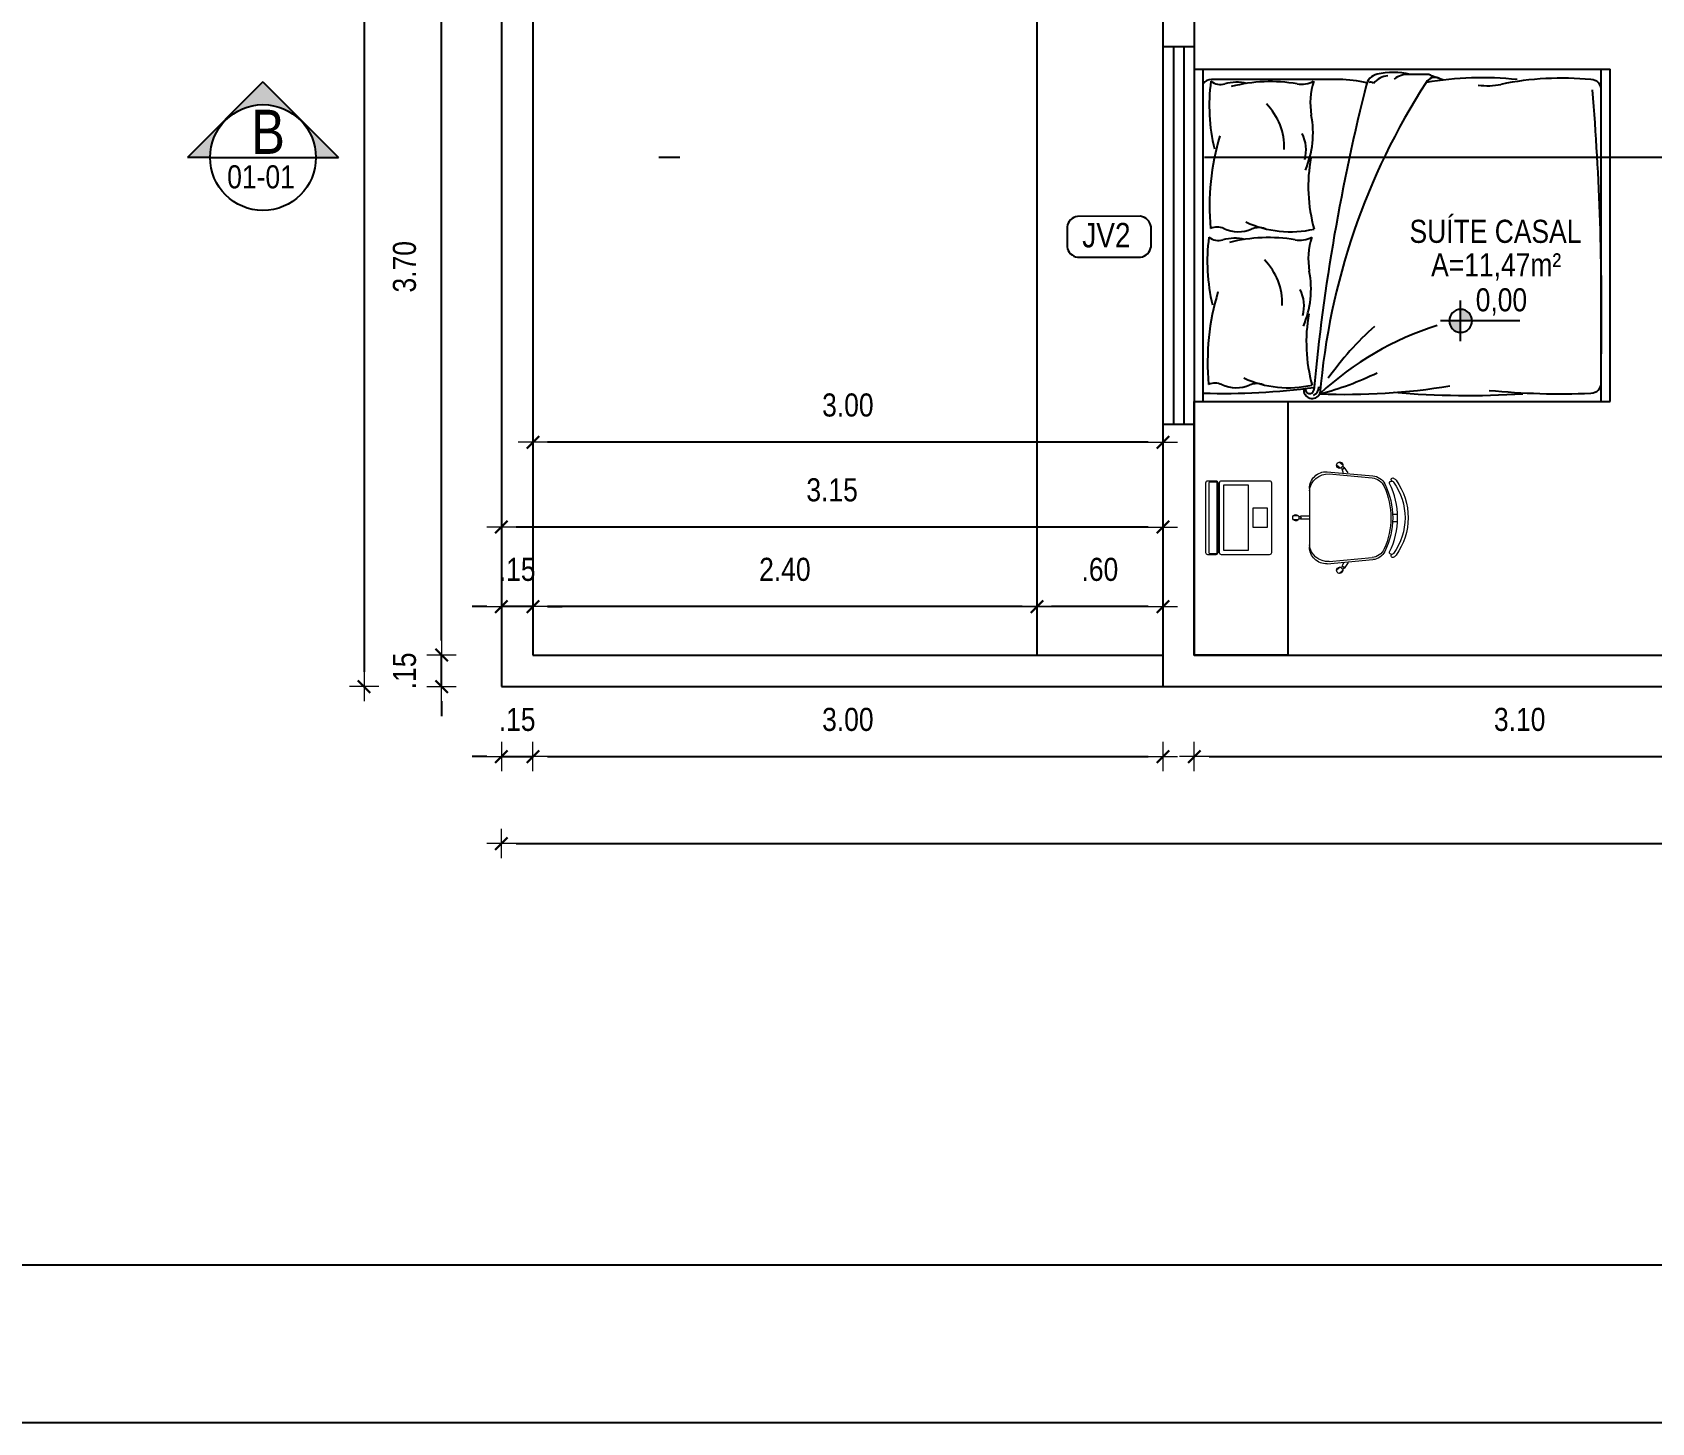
# Model space of a CAD drawing. Header units: millimetres. Extents: x -677 to -23, y -135 to 1112.
# Drawn here: x -139.82 to -132.1, y 838.58 to 845.2 of the extents above; entities that cross this region are included whole.
import ezdxf
from ezdxf.enums import TextEntityAlignment as Align

# ---------------------------------------------------------------- set-up
doc = ezdxf.new("R2010")
doc.units = ezdxf.units.MM
doc.header["$LTSCALE"] = 20
doc.header["$MEASUREMENT"] = 0
doc.header["$PDSIZE"] = -5
doc.linetypes.add('DASHDOT2', pattern=[0.5, 0.25, -0.125, 0, -0.125])
doc.layers.get('0').update_dxf_attribs({"linetype": 'CONTINUOUS'})
doc.layers.get('Defpoints').update_dxf_attribs({"linetype": 'CONTINUOUS'})
for name, color, linetype in [('AR-ALV', 5, 'CONTINUOUS'), ('ARREDI_attrezzature', 175, 'CONTINUOUS'), ('COTA', 7, 'CONTINUOUS'), ('DIVERSOS', 1, 'CONTINUOUS'), ('E-txt-g', 3, 'CONTINUOUS'), ('Layer1', 7, 'CONTINUOUS'), ('LAYER4', 7, 'CONTINUOUS'), ('LAYER5', 8, 'CONTINUOUS'), ('LAYER7', 4, 'CONTINUOUS')]:
    doc.layers.add(name, color=color, linetype=linetype)
for name, color, linetype, lineweight in [('E-Lay-9', 9, 'CONTINUOUS', 9), ('E-Pen-C', 4, 'CONTINUOUS', 15), ('E-Pen-G', 3, 'CONTINUOUS', 30), ('E-Txt-W', 7, 'CONTINUOUS', 20)]:
    doc.layers.add(name, color=color, linetype=linetype, lineweight=lineweight)
doc.styles.add('F2', font='swissc.ttf')
doc.styles.add('REG60', font='romans.shx', dxfattribs={"width": 0.8, "height": 0.15})
doc.styles.add('REG80', font='romans.shx', dxfattribs={"width": 0.8, "height": 0.2})
doc.dimstyles.new('DIMENSION-1', dxfattribs={"dimtxt": 0.11, "dimasz": 0.07, "dimexe": 1, "dimexo": 0, "dimgap": 0.12, "dimtad": 1, "dimzin": 7, "dimdsep": 46, "dimtxsty": 'F2', "dimblk1": 'TRACO', "dimblk2": 'TRACO', "dimsah": 1, "dimcen": 1, "dimse1": 1, "dimse2": 1, "dimclrd": 256, "dimclre": 256, "dimclrt": 6, "dimadec": 0, "dimazin": 0, "dimtfac": 1, "dimtix": 1, "dimtmove": 2, "dimatfit": 3, "dimldrblk": 'TRACO', "dimfxl": 1, "dimtolj": 1, "dimtzin": 0, "dimarcsym": 0})

# ---------------------------------------------------------------- blocks, each defined once
blk = doc.blocks.new('TXT-AMB75')
at = {"layer": 'E-txt-g', "style": 'REG80', "width": 0.8, "flags": 8}
blk.add_attdef('TXT', text='', height=0.2, dxfattribs=at).set_placement((0.005, 0.296), align=Align.CENTER)
at = {"layer": 'E-Txt-W', "style": 'REG60', "width": 0.8, "flags": 8}
blk.add_attdef('TXT', text='', height=0.15, dxfattribs=at).set_placement((0.005, 0.027), align=Align.CENTER)
blk = doc.blocks.new('TRACO')
at = {"layer": 'E-Pen-C'}
for p, q in [((-1, 0), (1, 0)), ((0, 1), (0, -1))]:
    blk.add_line(p, q, dxfattribs=at)
at = {"layer": 'E-Pen-G'}
blk.add_line((-0.42, -0.42), (0.42, 0.42), dxfattribs=at)
blk = doc.blocks.new('*D656')
at = {"color": 4, "lineweight": -2}
for p, q in [((-137.8696, 842.304), (-137.8696, 842.374)), ((-137.8696, 842.084), (-137.8696, 842.234)), ((-137.8696, 842.014), (-137.8696, 841.944))]:
    blk.add_line(p, q, dxfattribs=at)
at = {"layer": 'Defpoints', "color": 0, "linetype": 'Continuous'}
for p in [(-137.8696, 842.234), (-137.5245, 842.234), (-137.6745, 842.084)]:
    blk.add_point(p, dxfattribs=at)
at = {"color": 4, "linetype": 'Continuous', "lineweight": -2, "xscale": 0.07, "yscale": 0.07, "zscale": 0.07}
for p, rotation in [((-137.8696, 842.234), 270), ((-137.8696, 842.084), 90)]:
    blk.add_blockref('TRACO', p, dxfattribs=dict(at, rotation=rotation))
at = {"color": 4, "linetype": 'Continuous', "insert": (-138.046, 842.159), "char_height": 0.11, "attachment_point": 5, "rotation": 90, "style": 'F2'}
blk.add_mtext('\\A1;.15', dxfattribs=at)
blk = doc.blocks.new('*D657')
at = {"color": 4, "lineweight": -2}
blk.add_line((-137.8696, 842.304), (-137.8696, 845.864), dxfattribs=at)
at = {"layer": 'Defpoints', "color": 0, "linetype": 'Continuous'}
for p in [(-137.8696, 845.934), (-134.3734, 845.934), (-137.5245, 842.234)]:
    blk.add_point(p, dxfattribs=at)
at = {"color": 4, "linetype": 'Continuous', "lineweight": -2, "xscale": 0.07, "yscale": 0.07, "zscale": 0.07}
for p, rotation in [((-137.8696, 845.934), 90), ((-137.8696, 842.234), 270)]:
    blk.add_blockref('TRACO', p, dxfattribs=dict(at, rotation=rotation))
at = {"color": 4, "linetype": 'Continuous', "insert": (-138.046, 844.084), "char_height": 0.11, "attachment_point": 5, "rotation": 90, "style": 'F2'}
blk.add_mtext('\\A1;3.70', dxfattribs=at)
blk = doc.blocks.new('*D663')
at = {"color": 4, "lineweight": -2}
blk.add_line((-138.2391, 849.014), (-138.2391, 842.154), dxfattribs=at)
at = {"layer": 'Defpoints', "color": 0, "linetype": 'Continuous'}
for p in [(-137.6745, 849.084), (-138.2391, 842.084), (-137.6745, 842.084)]:
    blk.add_point(p, dxfattribs=at)
at = {"color": 4, "linetype": 'Continuous', "lineweight": -2, "xscale": 0.07, "yscale": 0.07, "zscale": 0.07}
for p, rotation in [((-138.2391, 849.084), 90), ((-138.2391, 842.084), 270)]:
    blk.add_blockref('TRACO', p, dxfattribs=dict(at, rotation=rotation))
at = {"color": 4, "linetype": 'Continuous', "insert": (-138.4155, 845.584), "char_height": 0.11, "attachment_point": 5, "rotation": 90, "style": 'F2'}
blk.add_mtext('\\A1;7.00', dxfattribs=at)
blk = doc.blocks.new('*D664')
at = {"color": 4, "lineweight": -2}
for p, q in [((-137.6546, 841.7508), (-137.7246, 841.7508)), ((-137.5846, 841.7508), (-137.4346, 841.7508)), ((-137.3646, 841.7508), (-137.2946, 841.7508))]:
    blk.add_line(p, q, dxfattribs=at)
at = {"layer": 'Defpoints', "color": 0, "linetype": 'Continuous'}
for p in [(-137.4346, 842.234), (-137.5846, 842.084), (-137.4346, 841.7508)]:
    blk.add_point(p, dxfattribs=at)
at = {"color": 4, "linetype": 'Continuous', "lineweight": -2, "xscale": 0.07, "yscale": 0.07, "zscale": 0.07}
blk.add_blockref('TRACO', (-137.5846, 841.7508), dxfattribs=at)
at = {"color": 4, "linetype": 'Continuous', "lineweight": -2, "xscale": 0.07, "yscale": 0.07, "zscale": 0.07, "rotation": 180}
blk.add_blockref('TRACO', (-137.4346, 841.7508), dxfattribs=at)
at = {"color": 4, "linetype": 'Continuous', "insert": (-137.5096, 841.9272), "char_height": 0.11, "attachment_point": 5, "style": 'F2'}
blk.add_mtext('\\A1;.15', dxfattribs=at)
blk = doc.blocks.new('*D820')
at = {"color": 4, "lineweight": -2}
blk.add_line((-137.3646, 841.7508), (-134.5035, 841.7508), dxfattribs=at)
at = {"layer": 'Defpoints', "color": 0, "linetype": 'Continuous'}
for p in [(-134.4335, 845.134), (-137.4346, 842.234), (-134.4335, 841.7508)]:
    blk.add_point(p, dxfattribs=at)
at = {"color": 4, "linetype": 'Continuous', "lineweight": -2, "xscale": 0.07, "yscale": 0.07, "zscale": 0.07, "rotation": 180}
blk.add_blockref('TRACO', (-137.4346, 841.7508), dxfattribs=at)
at = {"color": 4, "linetype": 'Continuous', "lineweight": -2, "xscale": 0.07, "yscale": 0.07, "zscale": 0.07}
blk.add_blockref('TRACO', (-134.4335, 841.7508), dxfattribs=at)
at = {"color": 4, "linetype": 'Continuous', "insert": (-135.9341, 841.9272), "char_height": 0.11, "attachment_point": 5, "style": 'F2'}
blk.add_mtext('\\A1;3.00', dxfattribs=at)
blk = doc.blocks.new('*D821')
at = {"color": 4, "lineweight": -2}
blk.add_line((-134.2135, 841.7508), (-131.2535, 841.7508), dxfattribs=at)
at = {"layer": 'Defpoints', "color": 0, "linetype": 'Continuous'}
for p in [(-134.2835, 842.234), (-131.1835, 842.234), (-131.1835, 841.7508)]:
    blk.add_point(p, dxfattribs=at)
at = {"color": 4, "linetype": 'Continuous', "lineweight": -2, "xscale": 0.07, "yscale": 0.07, "zscale": 0.07, "rotation": 180}
blk.add_blockref('TRACO', (-134.2835, 841.7508), dxfattribs=at)
at = {"color": 4, "linetype": 'Continuous', "lineweight": -2, "xscale": 0.07, "yscale": 0.07, "zscale": 0.07}
blk.add_blockref('TRACO', (-131.1835, 841.7508), dxfattribs=at)
at = {"color": 4, "linetype": 'Continuous', "insert": (-132.7335, 841.9272), "char_height": 0.11, "attachment_point": 5, "style": 'F2'}
blk.add_mtext('\\A1;3.10', dxfattribs=at)
blk = doc.blocks.new('*D666')
at = {"color": 4, "lineweight": -2}
blk.add_line((-137.5146, 841.3363), (-112.6546, 841.3363), dxfattribs=at)
at = {"layer": 'Defpoints', "color": 0, "linetype": 'Continuous'}
for p in [(-137.5846, 841.9742), (-112.5846, 841.9742), (-112.5846, 841.3363)]:
    blk.add_point(p, dxfattribs=at)
at = {"color": 4, "linetype": 'Continuous', "lineweight": -2, "xscale": 0.07, "yscale": 0.07, "zscale": 0.07, "rotation": 180}
blk.add_blockref('TRACO', (-137.5846, 841.3363), dxfattribs=at)
at = {"color": 4, "linetype": 'Continuous', "lineweight": -2, "xscale": 0.07, "yscale": 0.07, "zscale": 0.07}
blk.add_blockref('TRACO', (-112.5846, 841.3363), dxfattribs=at)
at = {"color": 4, "linetype": 'Continuous', "insert": (-122.7346, 841.5266), "char_height": 0.11, "attachment_point": 5, "style": 'F2'}
blk.add_mtext('\\A1;25.00', dxfattribs=at)
blk = doc.blocks.new('Cadeira')
at = {"layer": 'E-Lay-9', "color": 8}
for p, q in [((-0.1393, 0), (0.1393, 0)), ((-0.0093, 0.0535), (-0.0093, 0.0769)), ((-0.0075, 0), (-0.0075, 0.0425)), ((-0.0075, 0.0425), (-0.0056, 0.0425)), ((0.0056, 0.0425), (0.0075, 0.0425)), ((0.0075, 0), (0.0075, 0.0425)), ((0.0096, 0.0535), (0.0096, 0.0769)), ((-0.25, -0.1588), (-0.265, -0.1409)), ((-0.2355, -0.1467), (-0.2505, -0.1288)), ((-0.2192, -0.0836), (-0.1996, -0.3023)), ((-0.2087, -0.0936), (-0.1898, -0.2982)), ((0.2087, -0.0936), (0.1898, -0.2982)), ((0.2192, -0.0836), (0.1996, -0.3023)), ((0.2355, -0.1467), (0.2505, -0.1288)), ((0.25, -0.1588), (0.265, -0.1409)), ((-0.2398, -0.1647), (-0.2413, -0.1659)), ((-0.2133, -0.1847), (-0.2413, -0.1659)), ((-0.2298, -0.1563), (-0.2313, -0.1575)), ((-0.2144, -0.1618), (-0.2298, -0.1563)), ((0.2133, -0.1847), (0.2413, -0.1659)), ((0.2144, -0.1618), (0.2298, -0.1563)), ((0.2298, -0.1563), (0.2313, -0.1575)), ((0.2398, -0.1647), (0.2413, -0.1659)), ((-0.0175, -0.3961), (-0.0175, -0.4196)), ((0.0175, -0.3961), (0.0175, -0.4196))]:
    blk.add_line(p, q, dxfattribs=at)
blk.add_lwpolyline([(0.1631, -0.3812, -0.237888), (-0.1631, -0.3812, 0.605717), (-0.1738, -0.3953, 0.122717), (-0.17, -0.4, 0.323529), (0.17, -0.4, 0.122717), (0.1738, -0.3953, 0.605717)], format="xyb", close=True, dxfattribs=at)
for centre in [(0, 0.0466), (-0.2382, -0.1579), (0.2382, -0.1579)]:
    blk.add_circle(centre, 0.005, dxfattribs=at)
for centre, radius, start, end in [((0.0001, 0.0652), 0.015, 281.63338, 257.45365), ((-0.1393, -0.08), 0.08, 90, 182.56924), ((0, 0.0475), 0.0075, 221.81031, 318.18969), ((0.1393, -0.08), 0.08, 357.43076, 90), ((-0.1202, -0.0886), 0.0887, 95.59249, 183.25223), ((0.1202, -0.0886), 0.0887, 356.74777, 84.40751), ((-0.2502, -0.1438), 0.015, 322.54635, 298.36662), ((0.2502, -0.1438), 0.015, 241.63338, 217.45365), ((-0.2388, -0.1573), 0.0075, 261.81031, 358.18969), ((0.2388, -0.1573), 0.0075, 181.81031, 278.18969), ((-0.1299, -0.296), 0.07, 185.12125, 243.60471), ((-0.1201, -0.2918), 0.07, 185.2999, 245.73609), ((0.1201, -0.2918), 0.07, 294.26391, 354.7001), ((0.1299, -0.296), 0.07, 296.39529, 354.87875), ((0, -0.0343), 0.3622, 243.60471, 296.39529), ((0, -0.0254), 0.3622, 245.73609, 294.26391), ((-0.1819, -0.3961), 0.00782, 29.81088, 225.32554), ((-0.1625, -0.39), 0.0275, 205.14546, 233.45713), ((0, -0.1648), 0.3052, 234.12379, 305.87621), ((-0.1625, -0.39), 0.0125, 205.14546, 233.1301), ((0.1819, -0.3961), 0.00782, 314.67446, 150.18912), ((0.1625, -0.39), 0.0275, 306.54287, 334.85454)]:
    blk.add_arc(centre, radius, start, end, dxfattribs=at)
blk = doc.blocks.new('Notebook')
at = {"layer": 'E-Lay-9', "color": 8}
for p, q in [((0.165, 0.315), (-0.165, 0.315)), ((-0.175, 0.305), (-0.175, 0.3)), ((-0.175, 0.3), (-0.175, 0.265)), ((-0.165, 0.255), (0.165, 0.255)), ((0.175, 0.3), (0.175, 0.305)), ((0.175, 0.265), (0.175, 0.3))]:
    blk.add_line(p, q, dxfattribs=at)
for points in [[(-0.165, 0), (0.165, 0, 0.414214), (0.175, 0.01), (0.175, 0.24, 0.414214), (0.165, 0.25), (-0.165, 0.25, 0.414214), (-0.175, 0.24), (-0.175, 0.01, 0.414214)], [(-0.165, 0.26), (0.165, 0.26, 0.414214), (0.17, 0.265), (0.17, 0.295, 0.414214), (0.165, 0.3), (-0.165, 0.3, 0.414214), (-0.17, 0.295), (-0.17, 0.265, 0.414214)]]:
    blk.add_lwpolyline(points, format="xyb", close=True, dxfattribs=at)
for points in [[(-0.105, 0.25), (-0.145, 0.25), (-0.145, 0.255), (-0.105, 0.255)], [(0.105, 0.25), (0.145, 0.25), (0.145, 0.255), (0.105, 0.255)], [(-0.155, 0.11), (0.155, 0.11), (0.155, 0.23), (-0.155, 0.23)], [(-0.045, 0.02), (0.045, 0.02), (0.045, 0.09), (-0.045, 0.09)]]:
    blk.add_lwpolyline(points, close=True, dxfattribs=at)
for centre, start, end in [((-0.165, 0.305), 90, 180), ((0.165, 0.305), 0, 90), ((-0.165, 0.265), 180, 270), ((0.165, 0.265), 270, 360)]:
    blk.add_arc(centre, 0.01, start, end, dxfattribs=at)
blk = doc.blocks.new('*D678')
at = {"color": 4, "lineweight": -2}
blk.add_line((-134.5035, 842.4654), (-134.9635, 842.4654), dxfattribs=at)
at = {"layer": 'Defpoints', "color": 0, "linetype": 'Continuous'}
for p in [(-135.0335, 842.4654), (-135.0335, 842.4654), (-134.4335, 842.4654)]:
    blk.add_point(p, dxfattribs=at)
at = {"color": 4, "linetype": 'Continuous', "lineweight": -2, "xscale": 0.07, "yscale": 0.07, "zscale": 0.07, "rotation": 180}
blk.add_blockref('TRACO', (-135.0335, 842.4654), dxfattribs=at)
at = {"color": 4, "linetype": 'Continuous', "lineweight": -2, "xscale": 0.07, "yscale": 0.07, "zscale": 0.07}
blk.add_blockref('TRACO', (-134.4335, 842.4654), dxfattribs=at)
at = {"color": 4, "linetype": 'Continuous', "insert": (-134.7335, 842.6419), "char_height": 0.11, "attachment_point": 5, "style": 'F2'}
blk.add_mtext('\\A1;.60', dxfattribs=at)
blk = doc.blocks.new('*D679')
at = {"color": 4, "lineweight": -2}
blk.add_line((-135.1035, 842.4654), (-137.3646, 842.4654), dxfattribs=at)
at = {"layer": 'Defpoints', "color": 0, "linetype": 'Continuous'}
for p in [(-137.4346, 842.4654), (-135.0335, 842.4654), (-137.4346, 842.234)]:
    blk.add_point(p, dxfattribs=at)
at = {"color": 4, "linetype": 'Continuous', "lineweight": -2, "xscale": 0.07, "yscale": 0.07, "zscale": 0.07, "rotation": 180}
blk.add_blockref('TRACO', (-137.4346, 842.4654), dxfattribs=at)
at = {"color": 4, "linetype": 'Continuous', "lineweight": -2, "xscale": 0.07, "yscale": 0.07, "zscale": 0.07}
blk.add_blockref('TRACO', (-135.0335, 842.4654), dxfattribs=at)
at = {"color": 4, "linetype": 'Continuous', "insert": (-136.2341, 842.642), "char_height": 0.11, "attachment_point": 5, "style": 'F2'}
blk.add_mtext('\\A1;2.40', dxfattribs=at)
blk = doc.blocks.new('*D680')
at = {"color": 4, "lineweight": -2}
for p, q in [((-137.6546, 842.4654), (-137.7246, 842.4654)), ((-137.4346, 842.4654), (-137.5846, 842.4654)), ((-137.3646, 842.4654), (-137.2946, 842.4654))]:
    blk.add_line(p, q, dxfattribs=at)
at = {"layer": 'Defpoints', "color": 0, "linetype": 'Continuous'}
for p in [(-137.5846, 842.4654), (-137.5846, 842.234), (-137.4346, 842.234)]:
    blk.add_point(p, dxfattribs=at)
at = {"color": 4, "linetype": 'Continuous', "lineweight": -2, "xscale": 0.07, "yscale": 0.07, "zscale": 0.07}
blk.add_blockref('TRACO', (-137.5846, 842.4654), dxfattribs=at)
at = {"color": 4, "linetype": 'Continuous', "lineweight": -2, "xscale": 0.07, "yscale": 0.07, "zscale": 0.07, "rotation": 180}
blk.add_blockref('TRACO', (-137.4346, 842.4654), dxfattribs=at)
at = {"color": 4, "linetype": 'Continuous', "insert": (-137.5096, 842.6419), "char_height": 0.11, "attachment_point": 5, "style": 'F2'}
blk.add_mtext('\\A1;.15', dxfattribs=at)
blk = doc.blocks.new('*D681')
at = {"color": 4, "lineweight": -2}
blk.add_line((-134.5035, 843.2485), (-137.3646, 843.2485), dxfattribs=at)
at = {"layer": 'Defpoints', "color": 0, "linetype": 'Continuous'}
for p in [(-137.4346, 843.2485), (-134.4335, 843.2644), (-137.4346, 843.1902)]:
    blk.add_point(p, dxfattribs=at)
at = {"color": 4, "linetype": 'Continuous', "lineweight": -2, "xscale": 0.07, "yscale": 0.07, "zscale": 0.07, "rotation": 180}
blk.add_blockref('TRACO', (-137.4346, 843.2485), dxfattribs=at)
at = {"color": 4, "linetype": 'Continuous', "lineweight": -2, "xscale": 0.07, "yscale": 0.07, "zscale": 0.07}
blk.add_blockref('TRACO', (-134.4335, 843.2485), dxfattribs=at)
at = {"color": 4, "linetype": 'Continuous', "insert": (-135.9341, 843.4249), "char_height": 0.11, "attachment_point": 5, "style": 'F2'}
blk.add_mtext('\\A1;3.00', dxfattribs=at)
blk = doc.blocks.new('*D694')
at = {"color": 4, "lineweight": -2}
blk.add_line((-134.5035, 842.8444), (-137.5146, 842.8444), dxfattribs=at)
at = {"layer": 'Defpoints', "color": 0, "linetype": 'Continuous'}
for p in [(-137.5846, 843.0499), (-134.4335, 843.0499), (-137.5846, 842.8444)]:
    blk.add_point(p, dxfattribs=at)
at = {"color": 4, "linetype": 'Continuous', "lineweight": -2, "xscale": 0.07, "yscale": 0.07, "zscale": 0.07, "rotation": 180}
blk.add_blockref('TRACO', (-137.5846, 842.8444), dxfattribs=at)
at = {"color": 4, "linetype": 'Continuous', "lineweight": -2, "xscale": 0.07, "yscale": 0.07, "zscale": 0.07}
blk.add_blockref('TRACO', (-134.4335, 842.8444), dxfattribs=at)
at = {"color": 4, "linetype": 'Continuous', "insert": (-136.0091, 843.0209), "char_height": 0.11, "attachment_point": 5, "style": 'F2'}
blk.add_mtext('\\A1;3.15', dxfattribs=at)
blk = doc.blocks.new('A$C52F82244')
at = {"layer": 'LAYER5'}
blk.add_hatch(color=2, dxfattribs=at).paths.add_polyline_path([(0.5, 0.85), (0, 0.35), (0.15, 0.35, -1), (0.85, 0.35), (1, 0.35)])
at = {"layer": 'LAYER4', "color": 2}
blk.add_line((0.15, 0.35), (0.85, 0.35), dxfattribs=at)
at = {"layer": 'LAYER7', "color": 2}
for p, q in [((0.5, 0.85), (0, 0.35)), ((0.5, 0.85), (1, 0.35)), ((0.15, 0.35), (0, 0.35)), ((0.85, 0.35), (1, 0.35))]:
    blk.add_line(p, q, dxfattribs=at)
blk.add_circle((0.5, 0.35), 0.35, dxfattribs=at)
blk = doc.blocks.new('NIVEL')
at = {"layer": 'DIVERSOS'}
h = blk.add_hatch(color=7, dxfattribs=at)
h.paths.add_polyline_path([(0, 0.137, 0.414214), (-0.137, 0), (0, 0)])
h.paths.add_polyline_path([(0, 0), (0, -0.137, 0.414214), (0.137, 0)])
at = {"layer": 'DIVERSOS', "color": 7}
for p, q in [((0, 0.242), (0, -0.242)), ((0.709, 0), (-0.242, 0))]:
    blk.add_line(p, q, dxfattribs=at)
blk.add_circle((0, 0), 0.137, dxfattribs=at)

msp = doc.modelspace()

# ---------------------------------------------------------------- linework, layer by layer
at = {"color": 5, "linetype": 'Continuous'}
for p, q in [((-137.5846, 849.084), (-137.5846, 842.084)), ((-137.4346, 848.934), (-137.4346, 842.234)), ((-134.4335, 847.434), (-134.4335, 845.134)), ((-134.2835, 845.934), (-134.2835, 845.134)), ((-134.4335, 845.134), (-134.2835, 845.134)), ((-134.4335, 843.334), (-134.4335, 842.234)), ((-134.4335, 843.334), (-134.2835, 843.334)), ((-137.4346, 842.234), (-134.4335, 842.234)), ((-134.2835, 842.234), (-131.1835, 842.234)), ((-134.2835, 842.234), (-131.1835, 842.234)), ((-137.5846, 842.084), (-112.5846, 842.084))]:
    msp.add_line(p, q, dxfattribs=at)
at = {"color": 8}
for p, q in [((-134.4335, 845.134), (-134.4335, 843.334)), ((-134.2835, 845.134), (-134.2835, 843.334))]:
    msp.add_line(p, q, dxfattribs=at)
at = {"color": 7}
for p, q in [((-134.3835, 845.134), (-134.3835, 843.334)), ((-134.3335, 845.134), (-134.3335, 843.334))]:
    msp.add_line(p, q, dxfattribs=at)
at = {"color": 2, "linetype": 'Continuous'}
msp.add_line((-134.2835, 843.334), (-134.2835, 842.234), dxfattribs=at)
at = {"color": 2}
msp.add_lwpolyline([(-156.8359, 838.5779), (-93.7559, 838.5779), (-93.7559, 883.1279), (-156.8359, 883.1279)], close=True, dxfattribs=at)
at = {"color": 5, "linetype": 'Continuous'}
msp.add_lwpolyline([(-154.9609, 882.3779), (-94.5059, 882.3779), (-94.5059, 839.3279), (-154.9609, 839.3279)], close=True, dxfattribs=at)
at = {"color": 8, "linetype": 'Continuous', "flags": 128}
msp.add_lwpolyline([(-134.4335, 847.434), (-134.4335, 842.084), (-122.7246, 842.084), (-122.7246, 843.434), (-121.8746, 843.434), (-121.8746, 842.084), (-115.7246, 842.084), (-115.7246, 845.384), (-119.0746, 845.384), (-119.0746, 847.434), (-127.5312, 847.434), (-127.5312, 846.084), (-129.3799, 846.084), (-129.3799, 847.434), (-134.4335, 847.434)], dxfattribs=at)
at = {"color": 8}
msp.add_lwpolyline([(-133.8388, 842.234), (-134.2835, 842.234), (-134.2835, 843.4426), (-133.8388, 843.4426)], close=True, dxfattribs=at)
at = {"layer": 'AR-ALV', "color": 2, "linetype": 'DASHDOT2'}
msp.add_line((-109.0345, 844.6044), (-138.4685, 844.6044), dxfattribs=at)
at = {"layer": 'ARREDI_attrezzature', "color": 8}
for p, q in [((-134.2835, 845.0254), (-132.302, 845.0254)), ((-134.2835, 845.0254), (-134.2835, 843.334)), ((-134.241, 843.4426), (-134.241, 845.0254)), ((-132.3445, 843.4426), (-132.3445, 845.0254)), ((-132.302, 843.4426), (-132.302, 845.0254)), ((-133.5931, 844.976), (-134.2015, 844.976)), ((-133.1754, 845.0007), (-133.2723, 845.0007)), ((-133.1583, 844.9976), (-133.0996, 844.976)), ((-134.2835, 843.4426), (-132.302, 843.4426))]:
    msp.add_line(p, q, dxfattribs=at)
for centre, radius, start, end in [((-133.3345, 844.6585), 0.3512, 76.92865, 102.88269), ((-134.2015, 844.9266), 0.0494, 90, 143.1301), ((-133.3291, 844.8525), 0.8832, 172.50994, 193.57317), ((-134.1588, 845.0317), 0.0789, 234.37876, 285.19877), ((-134.0809, 844.7449), 0.2183, 77.31196, 105.19877), ((-133.9205, 844.2079), 0.7583, 80.37112, 104.25995), ((-133.7725, 845.0807), 0.1269, 260.37112, 296.96494), ((-133.3866, 844.8632), 0.3445, 162.35976, 189.39259), ((-124.3625, 842.6361), 9.3909, 165.67156, 174.74188), ((-130.4739, 843.2117), 3.2221, 147.09539, 175.23633), ((-133.6016, 844.3481), 0.6279, 77.08904, 89.23129), ((-133.3974, 844.9335), 0.0692, 102.88269, 168.38686), ((-133.4435, 844.9478), 0.0164, 38.53099, 120.69755), ((-133.3533, 844.8944), 0.1001, 94.6849, 140.59841), ((-133.266, 844.8943), 0.1065, 86.60169, 127.7302), ((-133.1365, 844.9369), 0.0494, 69.7541, 149.48722), ((-132.9106, 843.3588), 1.6256, 84.178, 99.50708), ((-133.1754, 844.9513), 0.0494, 69.7541, 90), ((-133.1754, 844.9513), 0.0494, 69.7541, 90), ((-132.8874, 845.2762), 0.3296, 262.47467, 281.34253), ((-132.532, 843.5379), 1.4447, 84.51505, 101.60571), ((-132.3939, 844.9266), 0.0494, 360, 90), ((-134.1461, 844.6542), 0.291, 357.82948, 45.00983), ((-145.5485, 843.8606), 13.2054, 359.17051, 4.63027), ((-134.1641, 844.7209), 0.446, 336.68784, 11.12174), ((-133.0487, 844.3725), 1.1623, 163.20165, 185.19902), ((-133.9179, 844.6412), 0.1667, 344.14067, 27.6985), ((-132.976, 844.4674), 0.7645, 169.7638, 195.44974), ((-134.1761, 844.1916), 0.0814, 65.78773, 111.71238), ((-134.0743, 844.4181), 0.167, 245.78773, 292.88083), ((-133.8263, 844.7551), 0.5042, 245.11795, 282.98619), ((-133.9763, 844.1861), 0.0848, 69.01609, 112.88083), ((-133.3385, 844.1093), 0.8832, 172.50994, 193.57317), ((-134.1682, 844.2886), 0.0789, 234.37876, 285.19877), ((-134.0903, 844.0017), 0.2183, 77.31196, 105.19877), ((-133.9299, 843.4648), 0.7583, 80.37112, 104.25995), ((-133.7819, 844.3376), 0.1269, 260.37112, 296.96494), ((-133.396, 844.12), 0.3445, 162.35976, 189.39259), ((-134.1555, 843.911), 0.291, 357.82948, 45.00983), ((-134.1735, 843.9778), 0.446, 336.68784, 11.12174), ((-133.0581, 843.6293), 1.1623, 163.20165, 185.19902), ((-133.9273, 843.898), 0.1667, 344.14067, 27.6985), ((-132.9855, 843.7243), 0.7645, 169.7638, 195.44974), ((-132.6981, 842.4242), 1.4446, 107.23875, 133.08583), ((-132.4807, 842.734), 1.4238, 131.512, 144.87279), ((-133.8357, 844.012), 0.5042, 245.11795, 282.98619), ((-134.0216, 844.8112), 1.3739, 284.18939, 296.30958), ((-134.1467, 846.7973), 3.3165, 268.37032, 277.53223), ((-134.1855, 843.4484), 0.0814, 65.78773, 111.71238), ((-134.0837, 843.675), 0.167, 245.78773, 292.88083), ((-133.9857, 843.4429), 0.0848, 69.01609, 112.88083), ((-133.7216, 843.4972), 0.0409, 171.6091, 333.93818), ((-133.7341, 843.501), 0.0206, 171.29147, 348.1256), ((-133.7314, 843.5091), 0.0409, 292.60519, 4.49888), ((-133.5554, 846.4388), 2.9624, 267.49407, 279.50941), ((-132.9814, 847.4311), 3.9602, 264.92553, 273.80083), ((-132.5428, 846.9245), 3.4455, 264.39968, 272.47641), ((-132.3939, 843.5316), 0.0494, 270, 360)]:
    msp.add_arc(centre, radius, start, end, dxfattribs=at)
at = {"layer": 'COTA', "color": 8, "linetype": 'Continuous'}
msp.add_line((-135.0335, 848.034), (-135.0335, 842.234), dxfattribs=at)
at = {"layer": 'COTA', "color": 4, "linetype": 'Continuous'}
msp.add_lwpolyline([(-134.4894, 844.2744, 0.331371), (-134.5394, 844.3244), (-134.8397, 844.3241, 0.332506), (-134.8897, 844.2744), (-134.8897, 844.1798, 0.330378), (-134.8397, 844.1295), (-134.5394, 844.1298, 0.331371), (-134.4894, 844.1798)], format="xyb", close=True, dxfattribs=at)

# ---------------------------------------------------------------- block references
ref = msp.add_blockref('TXT-AMB75', (-132.8501, 843.9819), dxfattribs=dict(xscale=0.7290000000000001, yscale=0.7290000000000001, zscale=0.7290000000000001))
ref.add_attrib('TXT', 'SUÍTE CASAL', dxfattribs={"layer": 'E-txt-g', "color": 2, "height": 0.11, "style": 'F2'}).set_placement((-132.8488, 844.198), align=Align.CENTER)
ref.add_attrib('TXT', 'A=11,47m²', dxfattribs={"layer": 'E-Txt-W', "height": 0.11, "style": 'F2'}).set_placement((-132.8456, 844.0385), align=Align.CENTER)
at = {"color": 8, "rotation": 90.00000000000001}
msp.add_blockref('Notebook', (-133.915, 842.8885, 3.2859), dxfattribs=at)
at = {"layer": 'E-Lay-9', "color": 8, "xscale": -1, "rotation": 90}
msp.add_blockref('Cadeira', (-133.7348, 842.8886, 3.2859), dxfattribs=at)
at = {"layer": 'LAYER4', "color": 2, "xscale": 0.7200000000000001, "yscale": 0.7200000000000001, "zscale": 0.7200000000000001}
msp.add_blockref('A$C52F82244', (-139.0805, 844.3524), dxfattribs=at)
at = {"layer": 'LAYER7', "color": 7, "linetype": 'Continuous', "xscale": -0.3985866620477118, "yscale": 0.3985866620477118, "zscale": 0.3985866620477118, "rotation": 180}
msp.add_blockref('NIVEL', (-133.0147, 843.8265), dxfattribs=at)

# ---------------------------------------------------------------- texts
at = {"color": 7, "style": 'F2'}
for s, height, p in [('B', 0.2101, (-138.7765, 844.622)), ('01-01', 0.11, (-138.8909, 844.4576))]:
    msp.add_text(s, height=height, dxfattribs=at).set_placement(p)
at = {"layer": 'Layer1', "color": 4, "linetype": 'Continuous', "style": 'F2'}
msp.add_text('JV2', height=0.11659, dxfattribs=at).set_placement((-134.8175, 844.2931, 1.712), align=Align.TOP_LEFT)
at = {"layer": 'Layer1', "color": 7, "linetype": 'Continuous', "style": 'F2'}
msp.add_text('0,00', height=0.10972, dxfattribs=at).set_placement((-132.9428, 843.9815), align=Align.TOP_LEFT)

# ---------------------------------------------------------------- dimensions: what is measured, and where the dimension line sits
at = {"color": 8, "linetype": 'Continuous'}
for base, p1, p2, picture, middle in [((-138.2391, 842.084), (-137.6745, 849.084), (-137.6745, 842.084), '*D663', (-138.4155, 845.584)), ((-137.8696, 845.934), (-137.5245, 842.234), (-134.3734, 845.934), '*D657', (-138.046, 844.084)), ((-137.8696, 842.234), (-137.6745, 842.084), (-137.5245, 842.234), '*D656', (-138.046, 842.159))]:
    dim = msp.add_linear_dim(base=base, p1=p1, p2=p2, angle=90, dimstyle='DIMENSION-1', override={"dimclrd": 4, "dimclrt": 4, "dimadec": 8, "dimfxl": 0.5, "dimfxlon": 1}, dxfattribs=at)
    dim.commit()
    dim.dimension.update_dxf_attribs({"geometry": picture, "text_midpoint": middle})
for base, p1, p2, picture, middle in [((-134.4335, 841.7508), (-137.4346, 842.234), (-134.4335, 845.134), '*D820', (-135.9341, 841.9272)), ((-137.4346, 843.2485), (-134.4335, 843.2644), (-137.4346, 843.1902), '*D681', (-135.9341, 843.4249)), ((-137.5846, 842.8444), (-134.4335, 843.0499), (-137.5846, 843.0499), '*D694', (-136.0091, 843.0209)), ((-137.5846, 842.4654), (-137.4346, 842.234), (-137.5846, 842.234), '*D680', (-137.5096, 842.6419)), ((-137.4346, 842.4654), (-135.0335, 842.4654), (-137.4346, 842.234), '*D679', (-136.2341, 842.642)), ((-135.0335, 842.4654), (-134.4335, 842.4654), (-135.0335, 842.4654), '*D678', (-134.7335, 842.6419)), ((-137.4346, 841.7508), (-137.5846, 842.084), (-137.4346, 842.234), '*D664', (-137.5096, 841.9272)), ((-131.1835, 841.7508), (-134.2835, 842.234), (-131.1835, 842.234), '*D821', (-132.7335, 841.9272))]:
    dim = msp.add_linear_dim(base=base, p1=p1, p2=p2, dimstyle='DIMENSION-1', override={"dimclrd": 4, "dimclrt": 4, "dimadec": 8, "dimfxl": 0.5, "dimfxlon": 1}, dxfattribs=at)
    dim.commit()
    dim.dimension.update_dxf_attribs({"geometry": picture, "text_midpoint": middle})
dim = msp.add_linear_dim(base=(-112.5846, 841.3363), p1=(-137.5846, 841.9742), p2=(-112.5846, 841.9742), dimstyle='DIMENSION-1', override={"dimclrd": 4, "dimclrt": 4, "dimadec": 8, "dimfxl": 0.5, "dimfxlon": 1}, dxfattribs=at)
dim.commit()
dim.dimension.update_dxf_attribs({"geometry": '*D666', "text_midpoint": (-122.7346, 841.5266), "dimtype": 160})

doc.saveas('drawing.dxf')
